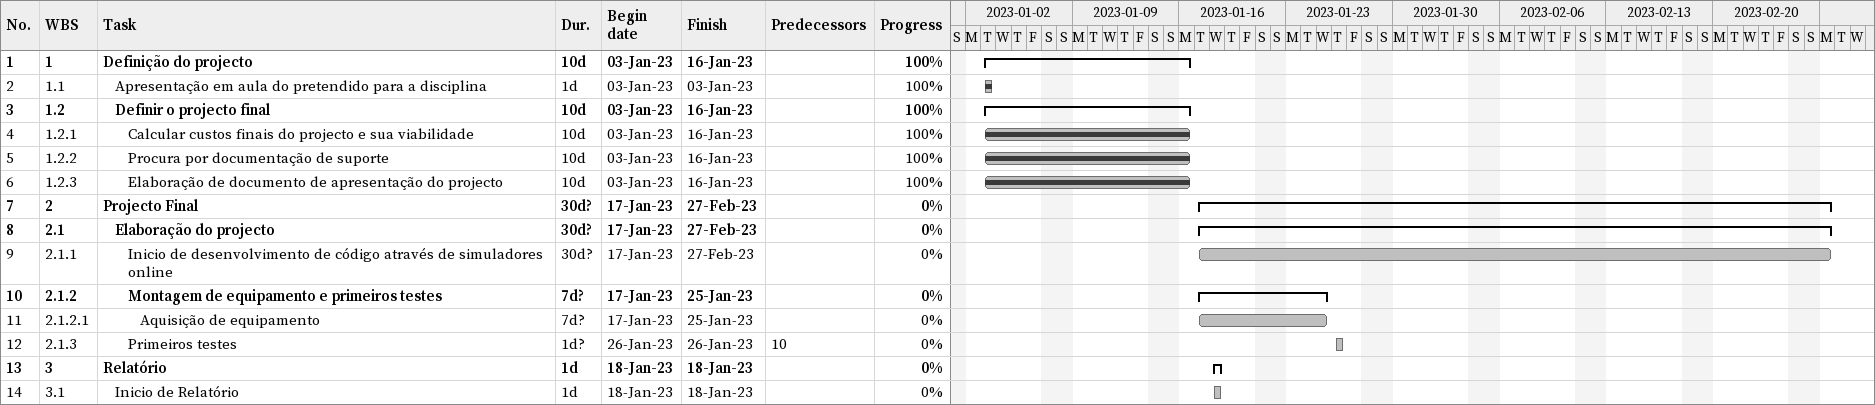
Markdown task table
| ID | WBS | Task | Duration | Start | Finish | Predecessors | % complete |
|---|---|---|---|---|---|---|---|
| 1 | 1 | **Definição do projecto** | 10d | 2023-01-03 | 2023-01-16 |  | 100 |
| 2 | 1.1 | Apresentação em aula do pretendido para a disciplina | 1d | 2023-01-03 | 2023-01-03 |  | 100 |
| 3 | 1.2 | **Definir o projecto final** | 10d | 2023-01-03 | 2023-01-16 |  | 100 |
| 4 | 1.2.1 | Calcular custos finais do projecto e sua viabilidade | 10d | 2023-01-03 | 2023-01-16 |  | 100 |
| 5 | 1.2.2 | Procura por documentação de suporte | 10d | 2023-01-03 | 2023-01-16 |  | 100 |
| 6 | 1.2.3 | Elaboração de documento de apresentação do projecto | 10d | 2023-01-03 | 2023-01-16 |  | 100 |
| 7 | 2 | **Projecto Final** | 30d? | 2023-01-17 | 2023-02-27 |  | 0 |
| 8 | 2.1 | **Elaboração do projecto** | 30d? | 2023-01-17 | 2023-02-27 |  | 0 |
| 9 | 2.1.1 | Inicio de desenvolvimento de código através de simuladores online | 30d? | 2023-01-17 | 2023-02-27 |  | 0 |
| 10 | 2.1.2 | **Montagem de equipamento e primeiros testes** | 7d? | 2023-01-17 | 2023-01-25 |  | 0 |
| 11 | 2.1.2.1 | Aquisição de equipamento | 7d? | 2023-01-17 | 2023-01-25 |  | 0 |
| 12 | 2.1.3 | Primeiros testes | 1d? | 2023-01-26 | 2023-01-26 | 10 | 0 |
| 13 | 3 | **Relatório** | 1d | 2023-01-18 | 2023-01-18 |  | 0 |
| 14 | 3.1 | Inicio de Relatório | 1d | 2023-01-18 | 2023-01-18 |  | 0 |
